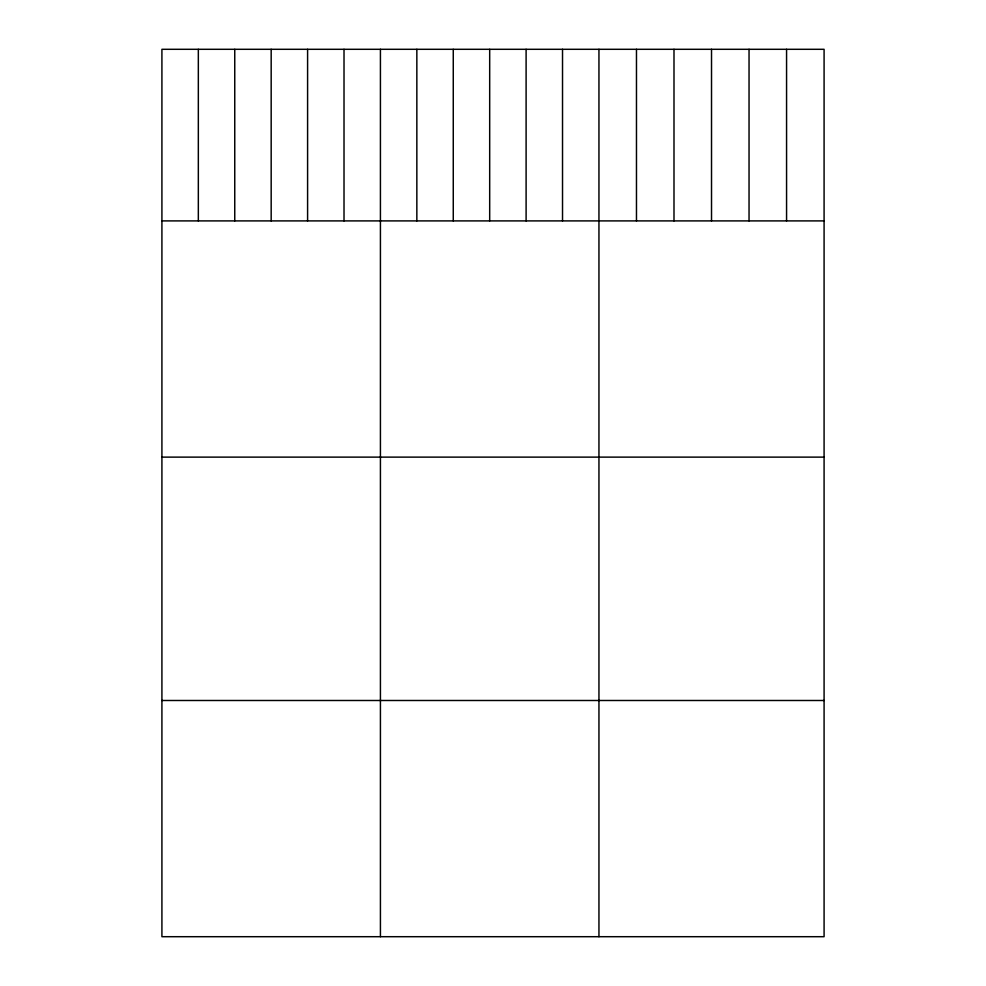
<?xml version="1.0" encoding="UTF-8"?>
<svg xmlns="http://www.w3.org/2000/svg" width="986" height="986" viewBox="0 0 986 986"><rect width="100%" height="100%" fill="white"/><g stroke="black" fill="none" stroke-linecap="round" stroke-linejoin="round"><path stroke-width="1.48" d="M824.086 220.901L824.086 936.7L161.914 936.7L161.914 49.3L824.086 49.3L824.086 220.901L161.914 220.901M161.914 457.122L824.086 457.122M161.914 700.491L824.086 700.491M786.569 49.3L786.569 220.901M749.04 49.3L749.04 220.901M711.522 49.3L711.522 220.901M673.993 49.3L673.993 220.901M636.475 49.3L636.475 220.901M598.946 49.3L598.946 936.7M562.525 49.3L562.525 220.901M526.105 49.3L526.105 220.901M489.685 49.3L489.685 220.901M453.264 49.3L453.264 220.901M416.844 49.3L416.844 220.901M380.423 49.3L380.423 936.7M344.015 49.3L344.015 220.901M307.595 49.3L307.595 220.901M271.175 49.3L271.175 220.901M234.754 49.3L234.754 220.901M198.334 49.3L198.334 220.901"/></g></svg>
